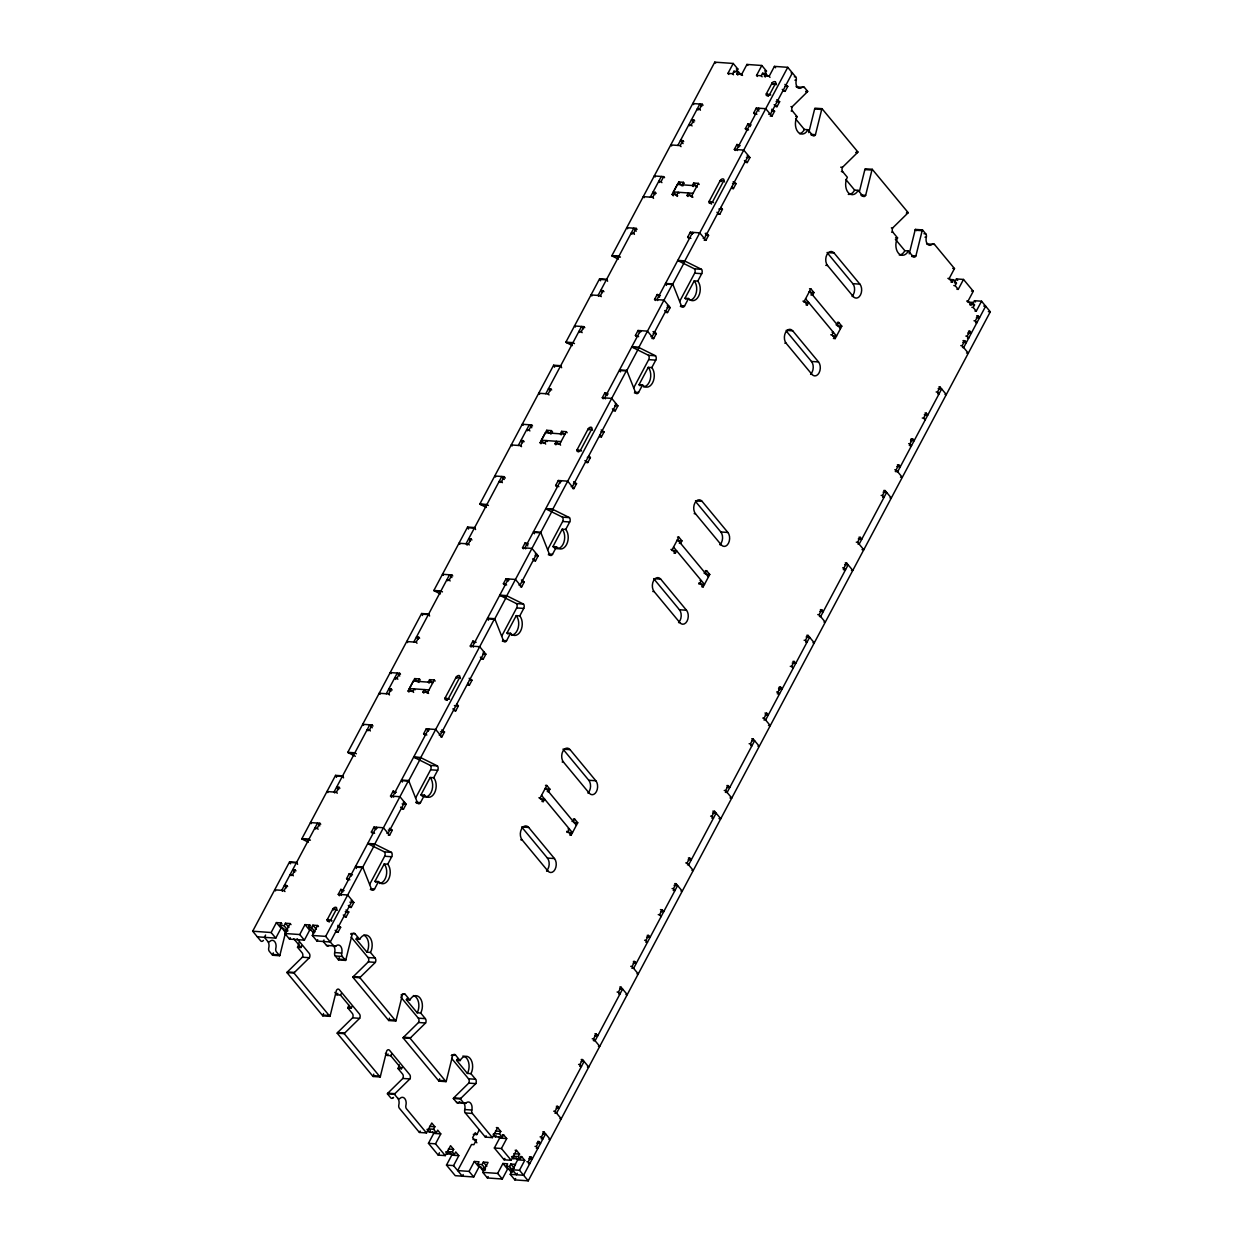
<?xml version="1.0" encoding="UTF-8"?>
<svg xmlns="http://www.w3.org/2000/svg" width="1243" height="1243" viewBox="0 0 1243 1243"><rect width="100%" height="100%" fill="white"/><g stroke="black" fill="none" stroke-linecap="round" stroke-linejoin="round"><path stroke-width="1.5" d="M286.247 929.717L279.97 954.95A3.107 2.035 -85.9 0 1 279.659 955.743L272.59 955.245A3.107 2.035 -85.9 0 0 272.901 954.453L273.305 952.884M348.801 1005.23A10.892 7.085 -85.9 0 1 347.729 1007.871L352.375 1013.48A3.107 2.02 -85.9 0 1 352.592 1017.831L337.614 1032.545A3.107 2.02 -85.9 0 0 337.179 1033.182L344.233 1033.679A3.107 2.02 -85.9 0 1 344.684 1033.057L359.662 1018.328A3.107 2.02 -85.9 0 0 359.429 1013.977L339.339 989.723A3.107 2.02 -85.9 0 0 336.465 990.329L330.203 1015.578A3.107 2.035 -85.9 0 1 329.877 1016.354L322.823 1015.857A3.107 2.035 -85.9 0 0 323.133 1015.065L323.522 1013.496M351.147 937.113L368.052 957.53A3.107 2.02 -85.9 0 1 368.285 961.88L353.307 976.61A3.107 2.02 -85.9 0 0 352.857 977.231L359.926 977.744A3.107 2.02 -85.9 0 1 360.361 977.107L375.355 962.377A3.107 2.02 -85.9 0 0 375.122 958.027L370.476 952.433A10.892 7.085 -85.9 0 0 369.699 937.206A10.892 7.085 -85.9 0 0 359.662 939.366L355.016 933.773A3.107 2.02 -85.9 0 0 352.157 934.394L345.88 959.627A3.107 2.035 -85.9 0 1 345.57 960.419L338.516 959.922A3.107 2.035 -85.9 0 0 338.826 959.13L339.215 957.545M399.283 1064.831A10.892 7.085 -85.9 0 1 397.962 1068.498L402.592 1074.092A3.107 2.02 -85.9 0 1 402.825 1078.442L387.847 1093.172A3.107 2.02 -85.9 0 0 387.396 1093.809L394.466 1094.306A3.107 2.02 -85.9 0 1 394.901 1093.669L409.895 1078.94A3.107 2.02 -85.9 0 0 409.662 1074.589L389.556 1050.335A3.107 2.02 -85.9 0 0 386.697 1050.957L380.42 1076.189A3.107 2.035 -85.9 0 1 380.109 1076.982L373.055 1076.485A3.107 2.035 -85.9 0 0 373.366 1075.692L373.755 1074.107M400.79 997.041L418.285 1018.141A3.107 2.02 -85.9 0 1 418.518 1022.492L403.54 1037.221A3.107 2.02 -85.9 0 0 403.089 1037.858L410.159 1038.356A3.107 2.02 -85.9 0 1 410.594 1037.719L425.572 1023.005A3.107 2.02 -85.9 0 0 425.355 1018.654L420.709 1013.045A10.892 7.085 -85.9 0 0 419.916 997.834A10.892 7.085 -85.9 0 0 409.879 999.994L405.249 994.384A3.107 2.02 -85.9 0 0 402.375 995.006L396.113 1020.239A3.107 2.035 -85.9 0 1 395.802 1021.031L388.733 1020.534A3.107 2.035 -85.9 0 0 389.043 1019.742L389.447 1018.172M451.597 1058.352L468.518 1078.769A3.107 2.02 -85.9 0 1 468.735 1083.119L453.757 1097.849A3.107 2.02 -85.9 0 0 453.322 1098.47L460.376 1098.967A3.107 2.02 -85.9 0 1 460.827 1098.346L475.805 1083.616A3.107 2.02 -85.9 0 0 475.572 1079.266L470.942 1073.672A10.892 7.085 -85.9 0 0 470.149 1058.446A10.892 7.085 -85.9 0 0 460.112 1060.605L455.482 1055.012A3.107 2.02 -85.9 0 0 452.607 1055.618L446.346 1080.866A3.107 2.035 -85.9 0 1 446.019 1081.643L438.965 1081.146A3.107 2.035 -85.9 0 0 439.276 1080.369L439.665 1078.784M808.758 132.628L814.647 108.964A3.107 2.02 -85.9 0 1 814.957 108.172L822.011 108.669L857.888 151.972A3.107 2.035 -85.9 0 1 857.452 152.594L842.474 167.323A3.107 2.02 -85.9 0 0 842.692 171.674L847.338 177.267A10.892 7.085 -85.9 0 0 848.13 192.494A10.892 7.085 -85.9 0 0 858.152 190.334L862.797 195.928A3.107 2.02 -85.9 0 0 865.656 195.322L871.933 170.073A3.107 2.02 -85.9 0 1 872.244 169.297L865.175 168.784A3.107 2.02 -85.9 0 0 864.864 169.576L859.379 191.655M811.244 135.223L812.565 135.316A3.107 2.02 -85.9 0 0 815.439 134.695L821.701 109.462A3.107 2.02 -85.9 0 1 822.011 108.669M909.223 253.852L915.097 230.188A3.107 2.02 -85.9 0 1 915.407 229.411L922.477 229.908L925.74 233.839A3.107 2.02 -85.9 0 1 926.315 237.258A6.215 4.055 -85.9 0 0 927.464 244.094A6.215 4.055 -85.9 0 0 932.141 244.296A3.107 2.02 -85.9 0 1 934.472 244.405L954.484 268.55L949.217 278.479L947.881 278.385M911.694 256.462L913.03 256.555A3.107 2.02 -85.9 0 0 915.889 255.934L922.166 230.701A3.107 2.02 -85.9 0 1 922.477 229.908M263.469 940.407A6.215 4.055 -85.9 0 0 262.926 940.858A3.107 2.02 -85.9 0 1 260.595 940.749L252.686 931.209L289.588 861.819L296.657 862.316A3.107 2.02 -85.9 0 1 297.03 862.953L297.59 864.336M308.404 842.21L302.344 839.196A3.107 2.035 -85.9 0 1 301.847 838.761L335.563 775.368L342.617 775.865A3.107 2.02 -85.9 0 1 343.006 776.502L343.55 777.869M355.374 756.257L348.304 752.745A3.107 2.035 -85.9 0 1 347.807 752.31L421.61 613.514L428.68 614.011A3.107 2.02 -85.9 0 1 429.068 614.648L429.612 616.031M440.426 593.905L434.366 590.891A3.107 2.035 -85.9 0 1 433.869 590.456L467.586 527.063L474.64 527.56A3.107 2.02 -85.9 0 1 475.028 528.197L475.572 529.565M486.401 507.439L480.342 504.44A3.107 2.035 -85.9 0 1 479.845 504.005L553.632 365.209L560.702 365.706A3.107 2.02 -85.9 0 1 561.09 366.343L561.634 367.726M572.448 345.601L566.388 342.586A3.107 2.035 -85.9 0 1 565.891 342.151L599.608 278.758L606.677 279.255A3.107 2.02 -85.9 0 1 607.05 279.893L607.609 281.26M618.424 259.134L612.364 256.136A3.107 2.035 -85.9 0 1 611.867 255.701L714.772 62.15L733.215 63.455L737.86 69.049L736.369 71.845M386.278 693.765L397.278 673.069L399.749 676.052M413.779 642.025L449.531 574.779L451.862 577.575M518.3 445.46L529.3 424.764L531.771 427.747M545.801 393.72L581.569 326.474L583.495 328.805M650.322 197.155L661.323 176.459M677.839 145.415L699.84 104.039L701.767 106.37M275.558 890.889L274.687 889.833L284.103 890.501L286.745 885.529L287.615 886.585M290.986 875.662L290.116 874.606L292.462 874.777L295.104 869.805L295.974 870.861M315.738 829.097L314.867 828.056L317.229 828.211L319.871 823.254L320.741 824.295M327.826 792.599L326.956 791.542L336.371 792.211L339.013 787.254L339.883 788.295M368.006 730.806L367.136 729.765L369.482 729.936L372.123 724.964L372.993 726.021M380.078 694.309L379.208 693.252L388.624 693.92L391.265 688.964L392.135 690.005M395.802 679.439L394.637 678.025L396.983 678.196L399.624 673.24L400.495 674.281M407.58 642.584L406.725 641.528L416.141 642.196L418.767 637.224L419.637 638.28M447.76 580.792L446.89 579.751L449.251 579.906L451.893 574.95L452.763 575.991M459.848 544.294L458.978 543.238L468.393 543.906L471.035 538.949L471.905 539.99M500.028 482.502L499.158 481.461L501.504 481.631L504.145 476.659L505.311 478.058M512.1 446.004L511.23 444.947L520.662 445.615L523.287 440.659L524.158 441.7M527.529 430.777L526.659 429.721L529.021 429.892L531.662 424.935L532.532 425.976M539.617 394.28L538.747 393.223L548.163 393.891L550.804 388.919L551.674 389.976M579.797 332.487L578.927 331.446L581.273 331.601L583.915 326.645L584.785 327.686M591.87 295.989L591 294.933L600.416 295.601L603.057 290.644L603.927 291.685M632.05 234.197L631.18 233.156L633.542 233.327L636.183 228.355L637.053 229.411M644.138 197.699L643.268 196.643L652.684 197.311L655.325 192.354L656.195 193.395M659.551 182.472L658.681 181.416L661.043 181.587L663.684 176.63L664.554 177.671M671.64 145.975L670.769 144.918L680.185 145.586L682.827 140.614L683.697 141.671M689.71 125.776L688.84 124.72L691.186 124.89L693.827 119.934L694.697 120.975M698.069 110.052L697.199 108.996L699.545 109.166L702.186 104.194L703.056 105.251M265.598 935.047L264.386 937.315L267.649 941.246A3.107 2.02 -85.9 0 0 269.98 941.355A6.215 4.055 -85.9 0 1 274.656 941.557A6.215 4.055 -85.9 0 1 275.822 948.393A3.107 2.02 -85.9 0 0 276.397 951.812L279.659 955.743M252.686 931.209L271.129 932.53L276.412 922.586L281.12 922.928L281.99 923.969M728.802 74.44L727.932 73.384L733.215 63.455M287.677 931.24L284.429 931.007L279.799 925.413L281.12 922.928M727.932 73.384L732.64 73.725L733.96 71.239L738.28 71.55L741.185 75.046M257.332 936.818L275.76 938.123L281.042 928.195L283.994 928.397M408.947 692.056L408.077 691.015L414.68 678.6L419.388 678.927L420.258 679.983M540.969 443.751L540.099 442.71L546.702 430.296L551.41 430.622L552.576 432.02M673.286 195.804L672.121 194.405L678.725 181.991L683.432 182.317L684.303 183.374M411.884 691.512L409.413 688.529L413.375 681.071L432.984 682.469M543.906 443.207L541.435 440.224L545.397 432.766L565.021 434.164M677.171 196.394L673.457 191.919L677.419 184.461L697.043 185.86M279.799 925.413L284.119 925.709L285.439 923.238L290.147 923.565L291.017 924.621M737.829 75.077L736.959 74.036L738.28 71.55M284.429 931.007L285.253 929.453M408.077 691.015L412.785 691.341L414.105 688.855L414.976 689.912M419.388 678.927L418.068 681.413L418.938 682.454M540.099 442.71L544.807 443.036L546.128 440.55L546.998 441.607M551.41 430.622L550.09 433.108L550.96 434.149M672.121 194.405L676.829 194.731L678.15 192.245L679.02 193.302M683.432 182.317L682.112 184.803L682.982 185.844M311.418 930.339L309.647 930.215L304.38 940.143L289.495 939.102L284.865 933.493L290.147 923.565M736.959 74.036L741.667 74.362L746.95 64.434L761.819 65.491L766.465 71.084L764.973 73.881M289.495 939.102L290.24 937.704M423.847 693.112L422.977 692.071L424.298 689.585L427.204 693.081M435.159 681.04L434.289 679.983L429.581 679.657L428.26 682.127L429.13 683.184M555.885 444.808L555.015 443.767L556.336 441.281L558.946 444.435M567.196 432.735L566.326 431.678L561.618 431.352L560.298 433.823L561.168 434.879M687.907 196.503L687.037 195.462L688.358 192.976L691.838 197.171M699.219 184.43L698.348 183.374L693.641 183.047L692.32 185.518L693.19 186.574M422.977 692.071L427.685 692.398L434.289 679.983M555.015 443.767L559.723 444.093L566.326 431.678M687.037 195.462L691.745 195.788L698.348 183.374M284.865 933.493L299.734 934.55L305.017 924.621L309.725 924.947L310.595 926.004M757.407 76.46L756.552 75.419L761.819 65.491M313.842 933.089L308.404 927.433L309.725 924.947M756.552 75.419L761.26 75.745L762.565 73.275L765.75 73.492L768.065 76.289M308.404 927.433L311.573 927.666L312.894 925.18L317.602 925.507L318.472 926.563M765.3 77.019L764.429 75.978L765.75 73.492M313.05 933.027L313.873 931.489M351.132 900.522L352.313 900.6L330.296 941.992L316.965 941.044L312.319 935.451L317.602 925.507M764.429 75.978L769.137 76.305L774.42 66.376L787.751 67.324L795.66 76.864A3.107 2.02 -85.9 0 1 796.235 80.267A6.215 4.055 -85.9 0 0 797.385 87.103A6.215 4.055 -85.9 0 0 802.061 87.305A3.107 2.02 -85.9 0 1 804.407 87.414L807.67 91.345A3.107 2.035 -85.9 0 1 807.22 91.982L792.242 106.712A3.107 2.02 -85.9 0 0 792.475 111.062L797.105 116.656A10.892 7.085 -85.9 0 0 797.897 131.882A10.892 7.085 -85.9 0 0 807.934 129.723L812.565 135.316M339.417 895.737L338.251 894.339L340.893 889.366L344.109 890.594M347.481 879.656L346.611 878.615L349.252 873.643L352.484 874.87M372.527 833.447L371.362 832.049L374.003 827.092L383.419 827.76L389.618 835.218L392.244 830.262L389.385 828.289M391.669 797.447L390.52 796.048L393.145 791.092L396.377 792.304M424.5 734.815L423.63 733.774L426.271 728.802L435.687 729.47L441.871 736.928L444.512 731.972L441.638 730.014M471.144 647.09L470.274 646.034L472.915 641.062L476.147 642.289M504.27 584.8L503.399 583.744L506.041 578.787L515.457 579.456L521.64 586.914L524.282 581.957L521.407 579.984M523.412 548.8L522.542 547.743L525.183 542.787L528.399 543.999M556.522 486.51L555.652 485.469L558.293 480.497L567.709 481.165L573.893 488.623L576.534 483.667L573.66 481.709M603.181 398.785L602.311 397.729L604.937 392.757L608.169 393.984M636.292 336.496L635.422 335.439L638.063 330.483L647.479 331.151L653.663 338.609L656.304 333.652L654.75 331.772L652.995 331.648M655.434 300.495L654.564 299.439L657.205 294.482L660.421 295.694M688.544 238.205L687.674 237.164L690.316 232.192L699.731 232.861L705.915 240.319L708.557 235.362L707.018 233.498L705.247 233.373M735.203 150.481L734.333 149.424L736.975 144.452L740.191 145.68M746.204 129.785L745.334 128.728L747.975 123.772L751.192 124.984M754.563 114.061L753.693 113.004L756.334 108.032L765.75 108.7L771.934 116.174L774.575 111.202L771.701 109.244M333.777 910.031L332.906 908.99L336.433 909.239L330.778 919.898A1.756 1.103 -39.6 0 1 330.017 920.752L329.069 921.218A2.781 1.74 -39.6 0 1 327.344 921.016L327.064 920.535A1.756 1.103 -39.6 0 1 327.235 919.649L332.906 908.99A2.331 1.461 -39.6 0 1 335.657 907.25A2.331 1.461 -39.6 0 1 336.433 909.239L337.304 910.296M775.352 81.867A2.781 1.74 -39.6 0 0 773.566 81.805L772.82 82.209A1.756 1.103 -39.6 0 0 772.058 83.063L766.387 93.722A2.331 1.461 -39.6 0 0 767.164 95.711A2.331 1.461 -39.6 0 0 769.914 93.971L775.585 83.312A1.756 1.103 -39.6 0 0 775.756 82.426L775.368 81.867M316.965 941.044L317.711 939.646M312.319 935.451L325.666 936.383L362.568 866.992L355.498 866.495A3.107 2.035 -85.9 0 1 355.886 867.132L356.43 868.5M387.738 864.196L384.211 863.947L374.966 881.318L378.509 881.567A10.892 7.085 -85.9 0 0 388.531 879.407A10.892 7.085 -85.9 0 0 387.738 864.196L391.7 856.738A3.107 2.02 -85.9 0 0 391.483 852.387L384.413 851.89L368.254 843.873A3.107 2.02 -85.9 0 1 367.757 843.438L374.827 843.935L408.527 780.542L401.473 780.029A3.107 2.035 -85.9 0 1 401.862 780.666L402.406 782.049M433.714 777.73L430.187 777.481L420.942 794.867L424.469 795.116A10.892 7.085 -85.9 0 0 434.506 792.956A10.892 7.085 -85.9 0 0 433.714 777.73L437.676 770.287A3.107 2.02 -85.9 0 0 437.443 765.937L430.389 765.439L414.23 757.407A3.107 2.02 -85.9 0 1 413.733 756.987L420.787 757.484L494.59 618.688L487.536 618.191A3.107 2.035 -85.9 0 1 487.909 618.828L488.468 620.195M519.776 615.891L516.233 615.642L507.004 633.013L510.531 633.262A10.892 7.085 -85.9 0 0 520.568 631.102A10.892 7.085 -85.9 0 0 519.776 615.891L523.738 608.433A3.107 2.02 -85.9 0 0 523.505 604.082L516.451 603.585L500.276 595.568A3.107 2.02 -85.9 0 1 499.779 595.133L506.849 595.63L540.565 532.237L533.496 531.724A3.107 2.035 -85.9 0 1 533.884 532.361L534.428 533.744M565.736 529.425L562.209 529.176L552.964 546.563L556.491 546.811A10.892 7.085 -85.9 0 0 566.528 544.652A10.892 7.085 -85.9 0 0 565.736 529.425L569.698 521.982A3.107 2.02 -85.9 0 0 569.48 517.632L562.411 517.135L546.252 509.102A3.107 2.02 -85.9 0 1 545.755 508.682L552.809 509.179L626.612 370.383L619.558 369.886A3.107 2.035 -85.9 0 1 619.946 370.523L620.49 371.89M651.798 367.586L648.271 367.338L639.026 384.708L642.553 384.957A10.892 7.085 -85.9 0 0 652.591 382.797A10.892 7.085 -85.9 0 0 651.798 367.586L655.76 360.128A3.107 2.02 -85.9 0 0 655.527 355.778L648.473 355.28L632.314 347.263A3.107 2.02 -85.9 0 1 631.817 346.828L638.871 347.325L672.587 283.932L665.518 283.42A3.107 2.035 -85.9 0 1 665.906 284.057L666.45 285.439M697.774 281.12L694.231 280.871L684.986 298.258L688.529 298.506A10.892 7.085 -85.9 0 0 698.55 296.347A10.892 7.085 -85.9 0 0 697.774 281.12L701.72 273.678A3.107 2.02 -85.9 0 0 701.503 269.327L694.433 268.83L678.274 260.797A3.107 2.02 -85.9 0 1 677.777 260.377L684.846 260.875L787.751 67.324M324.003 940.034L323.242 941.495L326.505 945.426L335.905 946.032A6.215 4.055 -85.9 0 1 340.582 946.234A6.215 4.055 -85.9 0 1 341.732 953.07A3.107 2.02 -85.9 0 0 342.307 956.473L345.57 960.419M363.158 866.418L374.221 845.613M408.217 781.676L420.755 758.075M494.248 619.853L506.802 596.252M540.239 533.371L552.793 509.77M626.286 371.548L638.824 347.947M672.261 285.067L684.815 261.465M336.682 932.172L338.003 932.266L340.644 927.294L337.785 925.336M344.824 916.868L346.144 916.961L348.786 911.989L345.927 910.031M349.889 907.343L351.21 907.437L353.851 902.465L347.667 895.007L338.251 894.339M402.142 809.053L403.478 809.146L406.119 804.19L399.935 796.716L390.52 796.048M454.41 710.763L455.73 710.856L458.372 705.9L456.834 704.035M468.052 685.111L469.372 685.204L472.014 680.232L469.139 678.274M481.476 659.008L483.232 659.132L485.873 654.16L479.689 646.702L470.274 646.034M533.729 560.717L535.5 560.842L538.141 555.885L531.957 548.412L522.542 547.743M585.997 462.427L587.753 462.551L590.394 457.595L588.856 455.73M599.639 436.775L601.41 436.899L604.036 431.927L601.177 429.969M613.498 410.703L615.269 410.827L617.911 405.855L611.727 398.397L602.311 397.729M665.766 312.413L667.522 312.537L670.163 307.58L663.98 300.107L654.564 299.439M718.019 214.122L719.79 214.247L722.432 209.29L720.878 207.426M732.111 188.501L733.432 188.594L736.074 183.622L733.199 181.664M745.971 162.429L747.292 162.522L749.933 157.55L743.749 150.092L734.333 149.424M775.679 106.556L776.999 106.649L779.641 101.693L776.766 99.72M783.82 91.252L785.141 91.345L787.782 86.373L784.908 84.415M369.622 884.488L384.646 856.241A3.107 2.02 -85.9 0 0 384.413 851.89M415.597 798.037L430.606 769.79A3.107 2.02 -85.9 0 0 430.389 765.439M501.659 636.183L516.668 607.936A3.107 2.02 -85.9 0 0 516.451 603.585M547.619 549.732L562.644 521.485A3.107 2.02 -85.9 0 0 562.411 517.135M633.681 387.878L648.691 359.631A3.107 2.02 -85.9 0 0 648.473 355.28M679.641 301.428L694.666 273.18A3.107 2.02 -85.9 0 0 694.433 268.83M370.352 889.537L371.673 889.631A3.107 2.02 -85.9 0 0 374.547 889.025L378.509 881.567M416.327 803.087L417.648 803.18A3.107 2.02 -85.9 0 0 420.507 802.574L424.469 795.116M502.374 641.233L503.71 641.326A3.107 2.02 -85.9 0 0 506.569 640.72L510.531 633.262M548.349 554.782L549.67 554.875A3.107 2.02 -85.9 0 0 552.545 554.269L556.491 546.811M634.412 392.928L635.732 393.021A3.107 2.02 -85.9 0 0 638.591 392.415L642.553 384.957M680.372 306.477L681.692 306.57A3.107 2.02 -85.9 0 0 684.567 305.964L688.529 298.506M538.887 797.773L540.208 797.866L546.811 785.452L549.903 789.181L548.583 791.667L547.262 791.573M670.909 549.468L672.23 549.561L678.833 537.147L681.925 540.876L680.605 543.362L679.284 543.269M802.931 301.163L804.252 301.257L810.856 288.842L813.947 292.571L812.627 295.057L810.871 294.933M541.979 801.502L543.3 801.595L544.62 799.109L540.208 798.798M674.001 553.197L675.322 553.29L676.643 550.804L671.795 550.463M806.023 304.892L807.344 304.986L808.665 302.5L803.817 302.158M566.715 831.365L568.035 831.458L569.356 828.972L568.035 828.879M569.807 835.094L571.127 835.187L577.731 822.773L574.639 819.044L573.318 821.514L571.998 821.421M698.737 583.06L700.058 583.153L701.378 580.667L700.058 580.574M701.829 586.789L703.15 586.882L709.753 574.468L706.661 570.739L705.34 573.209L704.02 573.116M830.759 334.755L832.095 334.849L833.416 332.363L832.08 332.269M833.416 338.453L835.187 338.578L841.791 326.163L838.699 322.434L837.378 324.905L836.042 324.811M397.682 1098.051A6.215 4.055 -85.9 0 1 398.832 1104.872A3.107 2.02 -85.9 0 0 399.407 1108.29L419.419 1132.451L420.165 1131.052M419.419 1132.451L426.489 1132.948L431.772 1123.019L434.864 1126.748L433.543 1129.234L428.245 1128.862M427.002 1129.374L429.317 1132.155L430.389 1130.136M428.447 1143.327L433.729 1133.398L440.783 1133.896L435.501 1143.84L428.447 1143.327L438.22 1155.12L445.274 1155.617L450.556 1145.689L453.648 1149.418L452.328 1151.904L447.029 1151.531M429.317 1132.155L436.371 1132.653L437.691 1130.167L440.783 1133.896M438.22 1155.12L439.447 1152.789M445.662 1151.873L447.356 1153.924L448.583 1151.593M446.486 1165.095L451.768 1155.167L458.822 1155.664L453.54 1165.608L446.486 1165.095L455.249 1175.676L473.692 1176.981L478.959 1167.053L481.616 1167.239M447.356 1153.924L454.41 1154.421L455.73 1151.935L458.822 1155.664M473.288 1134.331L476.815 1134.579L479.41 1129.685M463.173 1174.542L462.303 1176.173L453.54 1165.608M463.81 1103.007A6.215 4.055 -85.9 0 1 464.742 1109.548A3.107 2.02 -85.9 0 0 465.333 1112.967L485.345 1137.112L486.075 1135.714M472.993 1139.458L476.52 1139.707L473.878 1144.679L471.532 1144.508L457.673 1170.58L469.046 1171.388L474.329 1161.459L479.037 1161.785L477.716 1164.271L482.362 1169.865L485.314 1170.083M485.345 1137.112L492.399 1137.625L497.682 1127.681L500.774 1131.425L499.453 1133.896L494.155 1133.523M493.098 1134.253L495.227 1136.817L496.05 1135.263M477.716 1164.271L482.035 1164.582L483.356 1162.096L488.064 1162.423L482.781 1172.367L487.411 1177.96L502.296 1179.017L507.579 1169.073L510.22 1169.275M950.973 282.13L952.309 282.223L953.63 279.737L956.457 283.155L955.137 285.641L953.816 285.548M482.362 1169.865L483.434 1167.845M494.357 1148.004L499.639 1138.075L506.709 1138.572L501.426 1148.501L494.357 1148.004L504.13 1159.797L511.184 1160.294L516.466 1150.365L519.558 1154.094L518.238 1156.58L512.939 1156.208M954.469 282.658L956.442 278.929L963.511 279.442L973.285 291.235L968.002 301.163L966.681 301.07M495.227 1136.817L502.296 1137.329L503.601 1134.843L506.709 1138.572M956.908 289.277L958.229 289.37L963.511 279.442M487.411 1177.96L488.157 1176.562M504.13 1159.797L504.876 1158.398M482.781 1172.367L497.651 1173.408L502.933 1163.479L507.641 1163.821L506.321 1166.291L510.966 1171.9L512.753 1172.025M511.572 1156.549L513.266 1158.6L514.089 1157.047M506.321 1166.291L509.49 1166.524L510.811 1164.038L515.519 1164.38L510.236 1174.309L514.882 1179.902L528.228 1180.85L990.314 311.791L981.55 301.21L974.481 300.713L972.756 303.96M969.773 304.799L971.094 304.892L972.414 302.406L974.496 304.923L973.176 307.409L971.855 307.316M510.966 1171.9L511.79 1170.347M512.396 1169.772L517.678 1159.843L524.748 1160.34L519.465 1170.269L512.396 1169.772L516.513 1174.744L517.29 1173.299M513.266 1158.6L520.335 1159.098L521.656 1156.611L524.748 1160.34M974.947 311.045L976.268 311.138L981.55 301.21M514.882 1179.902L515.627 1178.504M779.47 689.787L778.6 688.731L779.283 687.441M911.492 441.483L910.622 440.426L911.321 439.136M526.877 1161.708L528.197 1161.801L530.839 1156.829L532.392 1158.694L528.85 1158.445L529.72 1159.501M535.018 1146.388L536.339 1146.481L538.98 1141.525L540.534 1143.389L536.556 1143.109M540.084 1136.879L541.404 1136.972L544.046 1132L550.229 1139.474L548.909 1139.365M553.725 1111.211L555.046 1111.304L557.687 1106.348L559.226 1108.212L556.134 1107.995M578.585 1064.459L579.906 1064.552L582.547 1059.58L588.731 1067.038L587.411 1066.945M592.227 1038.791L593.548 1038.884L596.189 1033.927L597.743 1035.792L594.651 1035.574M617.087 992.023L618.424 992.116L621.049 987.16L627.249 994.618L625.913 994.524M630.729 966.37L632.066 966.464L634.691 961.492L636.245 963.372L633.153 963.139M644.604 940.298L645.925 940.392L648.566 935.42L650.105 937.3L646.578 937.036M658.246 914.646L659.567 914.739L662.208 909.767L663.746 911.632L660.654 911.414M672.106 888.574L673.426 888.667L676.068 883.695L682.252 891.169L680.931 891.06M685.748 862.906L687.068 862.999L689.71 858.043L691.263 859.907L688.171 859.69M710.608 816.154L711.928 816.247L714.57 811.275L720.754 818.733L718.998 818.609M724.249 790.486L725.57 790.579L728.212 785.623L729.765 787.487L726.673 787.27M749.125 743.718L750.446 743.811L753.087 738.855L759.271 746.313L757.95 746.22M762.767 718.066L764.088 718.159L766.729 713.187L768.267 715.067L765.175 714.834M776.626 691.994L777.947 692.087L780.588 687.115L782.127 688.995L778.6 688.731M790.268 666.341L791.589 666.434L794.23 661.462L795.784 663.327L792.242 663.078M804.128 640.269L805.448 640.363L808.09 635.391L814.274 642.864L812.953 642.755M817.77 614.601L819.09 614.695L821.732 609.738L823.286 611.603L819.759 611.354M842.63 567.849L843.966 567.942L846.607 562.97L852.791 570.428L851.455 570.335M856.272 542.181L857.608 542.274L860.249 537.318L861.787 539.182L858.26 538.934M881.147 495.413L882.468 495.506L885.109 490.55L891.293 498.008L889.972 497.915M894.789 469.761L896.11 469.854L898.751 464.882L900.305 466.762L896.762 466.498M908.649 443.689L909.969 443.782L912.611 438.81L914.164 440.69L910.622 440.426M922.29 418.036L923.611 418.13L926.253 413.158L927.806 415.022L924.279 414.774M936.15 391.965L937.486 392.058L940.112 387.086L946.311 394.559L944.975 394.451M960.792 345.616L962.129 345.709L964.77 340.737L966.308 342.602L962.781 342.353M965.858 336.092L967.178 336.185L969.82 331.213L971.373 333.077L967.846 332.829L968.717 333.885M973.999 320.772L975.32 320.865L977.961 315.908L979.515 317.773L976.423 317.555M913.03 256.555L908.384 250.946A10.892 7.085 -85.9 0 1 898.347 253.106A10.892 7.085 -85.9 0 1 897.555 237.895L892.925 232.286A3.107 2.02 -85.9 0 1 892.692 227.935L907.67 213.221A3.107 2.035 -85.9 0 0 908.12 212.584L872.244 169.297M322.823 1015.857L286.947 972.57A3.107 2.02 -85.9 0 1 287.397 971.933L302.375 957.203A3.107 2.02 -85.9 0 0 302.142 952.853L297.512 947.259A10.892 7.085 -85.9 0 0 299.019 942.536M286.947 972.57L294.016 973.067A3.107 2.02 -85.9 0 1 294.451 972.43L309.429 957.716A3.107 2.02 -85.9 0 0 309.212 953.365L297.124 938.776M736.291 68.94L737.86 69.049M764.6 70.944L766.465 71.084M791.076 72.824L792.397 72.917L770.396 114.309L768.625 114.185M794.324 76.755L795.66 76.864M794.914 80.174L796.235 80.267M785.125 86.187L787.782 86.373M796.328 86.901L804.407 87.414M782.267 89.387L785.141 91.345M805.899 91.221L807.67 91.345M805.899 91.889L807.22 91.982M776.114 101.444L779.641 101.693M774.125 104.692L776.999 106.649M790.921 106.618L792.242 106.712M814.647 108.964L821.701 109.462M702.186 104.194L692.771 103.526L693.641 104.583M791.138 110.969L792.475 111.062M771.483 110.984L774.575 111.202M753.693 113.004L756.925 114.216M795.784 116.562L797.105 116.656M770.163 116.05L771.934 116.174M693.827 119.934L691.481 119.763L693.796 122.56M799.544 133.7A10.892 7.085 -85.9 0 0 804.392 129.474L807.934 129.723M745.334 128.728L748.55 129.956M811.026 134.384L815.439 134.695M856.567 151.879L857.888 151.972M855.681 152.469L857.452 152.594M682.827 140.614L680.465 140.459L683.075 143.598M747.214 155.608L748.379 155.686L704.377 238.454L703.196 238.376M746.406 157.302L749.933 157.55M840.703 167.199L842.474 167.323M744.417 160.565L747.292 162.522M864.864 169.576L871.933 170.073M841.371 171.581L842.692 171.674M663.684 176.63L654.269 175.962L655.139 177.003M848.301 194.405A10.892 7.085 -85.9 0 0 854.625 190.086L858.152 190.334M732.531 183.374L736.074 183.622M860.809 194.965L865.656 195.322M861.477 195.835L862.797 195.928M673.457 191.919L693.081 193.302M655.325 192.354L652.963 192.183L654.999 194.638M906.8 212.491L908.12 212.584M906.349 213.128L907.67 213.221M718.889 209.042L722.432 209.29M716.916 212.289L719.79 214.247M891.371 227.842L892.692 227.935M915.097 230.188L922.166 230.701M923.969 233.715L925.74 233.839M891.604 232.192L892.925 232.286M924.978 237.164L926.315 237.258M895.581 237.755L897.555 237.895M926.843 243.923L932.716 244.281M933.151 244.312L934.472 244.405M636.183 228.355L626.767 227.687L627.637 228.743M705.48 235.145L708.557 235.362M899.264 255.033A10.892 7.085 -85.9 0 0 904.857 250.698L908.384 250.946M687.674 237.164L690.906 238.376M704.159 240.194L705.915 240.319M911.911 255.654L915.889 255.934M834.115 253.044L827.061 252.547L852.822 283.653A7.769 5.065 -85.9 0 1 852.061 296.331L853.288 296.564A7.769 5.065 -85.9 0 0 860.451 295.026A7.769 5.065 -85.9 0 0 859.892 284.15L834.115 253.044A7.769 5.065 -85.9 0 0 826.952 254.582A7.769 5.065 -85.9 0 0 827.512 265.458L853.288 296.564M952.728 268.426L954.484 268.55M825.756 265.334L827.512 265.458M949.217 279.426L953.63 279.737M611.867 255.701L618.921 256.198A3.107 2.035 -85.9 0 0 619.418 256.633L620.428 257.13M612.364 256.136L619.418 256.633M678.274 260.797L685.344 261.31L701.503 269.327M955.137 283.062L956.457 283.155M971.513 291.111L973.285 291.235M852.822 283.653L859.892 284.15M694.666 273.18L701.72 273.678M809.535 288.749L810.856 288.842M967.551 302.065L972.414 302.406M808.649 292.198L813.947 292.571M972.725 304.799L974.496 304.923M983.71 306.042L985.668 306.182L963.667 347.574L962.486 347.481M599.608 278.758A3.107 2.02 -85.9 0 1 599.996 279.395L607.05 279.893M665.906 284.057L672.976 284.569L681.692 306.57M988.34 311.651L990.314 311.791M976.641 315.815L977.961 315.908M603.057 290.644L600.711 290.474L602.451 292.571M975.553 322.652L976.874 322.745L975.32 320.865M680.589 305.669L684.567 305.964M667.289 305.607L668.625 305.7L652.109 336.744L650.944 336.667M667.071 307.347L670.163 307.58M968.499 331.12L969.82 331.213M837.362 322.325L838.699 322.434M664.648 310.579L667.522 312.537M837.362 325.852L841.791 326.163M967.411 337.956L968.732 338.049L967.178 336.185M962.999 340.613L964.77 340.737M786.135 330.374L792.754 330.856L818.515 361.946A7.769 5.065 -85.9 0 1 819.09 372.822A7.769 5.065 -85.9 0 1 811.928 374.361L810.591 374.267M832.732 335.828L836.508 336.092L805.573 298.771M966.541 353.043L968.313 353.167L962.129 345.709M583.915 326.645L574.499 325.977L575.369 327.018M653.212 333.419L656.304 333.652M784.83 343.177L786.151 343.27L811.928 374.361M635.422 335.439L638.638 336.667M651.891 338.484L653.663 338.609M565.891 342.151L572.961 342.664A3.107 2.035 -85.9 0 0 573.458 343.084L574.468 343.581M566.388 342.586L573.458 343.084M632.314 347.263L639.368 347.76L655.527 355.778M786.493 331.322L811.461 361.449L818.515 361.946M648.691 359.631L655.76 360.128M938.791 386.993L940.112 387.086M938.139 388.702L941.666 388.95L897.664 471.719L895.302 471.548M553.632 365.209A3.107 2.02 -85.9 0 1 554.021 365.846L561.09 366.343M619.946 370.523L627 371.02L635.732 393.021M937.704 393.829L939.024 393.922L937.486 392.058M634.629 392.135L638.591 392.415M924.932 413.064L926.253 413.158M550.804 388.919L548.443 388.764L550.183 390.861M615.176 403.913L616.357 403.991L572.355 486.759L571.174 486.681M614.819 405.638L617.911 405.855M612.395 408.869L615.269 410.827M911.29 438.717L912.611 438.81M909.317 445.491L911.523 445.647L909.969 443.782M531.662 424.935L522.246 424.267L523.117 425.308M600.959 431.709L604.036 431.927M897.43 464.789L898.751 464.882M541.435 440.224L561.059 441.607M523.287 440.659L520.941 440.488L522.681 442.586M900.522 477.188L902.294 477.328L896.11 469.854M587.317 457.377L590.394 457.595M584.894 460.594L587.753 462.551M883.789 490.457L885.109 490.55M883.089 492.166L886.647 492.414L859.146 544.139L857.965 544.061M882.685 497.293L884.022 497.386L882.468 495.506M504.145 476.659L494.73 475.991L495.6 477.048M573.443 483.449L576.534 483.667M555.652 485.469L558.884 486.681M572.572 488.53L573.893 488.623M695.474 500.882L702.093 501.349L727.87 532.455A7.769 5.065 -85.9 0 1 728.429 543.331A7.769 5.065 -85.9 0 1 721.266 544.869L719.946 544.776M694.169 513.67L695.49 513.763L721.266 544.869M479.845 504.005L486.899 504.503A3.107 2.035 -85.9 0 0 487.396 504.938L488.406 505.435M480.342 504.44L487.396 504.938M546.252 509.102L553.306 509.614L569.48 517.632M858.913 537.225L860.249 537.318M695.831 501.815L720.8 531.957L727.87 532.455M562.644 521.485L569.698 521.982M862.02 549.624L863.792 549.748L857.608 542.274M677.513 537.054L678.833 537.147M676.627 540.503L681.925 540.876M467.586 527.063A3.107 2.02 -85.9 0 1 467.974 527.7L475.028 528.197M533.884 532.361L540.954 532.874L549.67 554.875M845.271 562.877L846.607 562.97M844.619 564.586L848.146 564.835L820.644 616.559L819.448 616.481M471.035 538.949L468.673 538.778L470.413 540.876M843.298 569.651L845.504 569.807L843.966 567.942M548.567 553.974L552.545 554.269M535.267 553.912L536.588 554.005L520.087 585.049L518.906 584.971M535.049 555.652L538.141 555.885M705.34 570.63L706.661 570.739M532.625 558.884L535.5 560.842M705.34 574.157L709.753 574.468M678.569 622.572L679.89 622.665A7.769 5.065 -85.9 0 0 687.068 621.127A7.769 5.065 -85.9 0 0 686.493 610.251L660.732 579.16L653.663 578.648L679.439 609.754A7.769 5.065 -85.9 0 1 678.88 622.215M698.83 583.992L704.47 584.396L673.551 547.075M451.893 574.95L442.477 574.282L443.347 575.323M521.625 581.755L524.282 581.957M652.808 591.482L654.129 591.575L679.89 622.665M503.399 583.744L506.616 584.971M520.32 586.82L521.64 586.914M820.411 609.645L821.732 609.738M433.869 590.456L440.939 590.969A3.107 2.035 -85.9 0 0 441.436 591.388L442.446 591.886M434.366 590.891L441.436 591.388M500.276 595.568L507.346 596.065L523.505 604.082M679.439 609.754L686.493 610.251M823.954 622.075L825.274 622.168L819.09 614.695M516.668 607.936L523.738 608.433M806.769 635.297L808.09 635.391M806.101 637.006L809.644 637.255L765.626 720.023L763.87 719.899M421.61 613.514A3.107 2.02 -85.9 0 1 421.999 614.151L429.068 614.648M487.909 618.828L494.978 619.325L503.71 641.326M805.682 642.134L807.002 642.227L805.448 640.363M502.592 640.44L506.569 640.72M792.91 661.369L794.23 661.462M418.767 637.224L416.421 637.069L418.161 639.166M483.154 652.218L484.335 652.295L440.317 735.064L439.152 734.986M482.797 653.942L485.873 654.16M480.373 657.174L483.232 659.132M779.268 687.022L780.588 687.115M777.279 693.796L779.501 693.951L777.947 692.087M399.624 673.24L390.209 672.572L391.079 673.613M469.372 680.045L472.014 680.232M764.958 713.062L766.729 713.187M409.413 688.529L429.037 689.912M391.265 688.964L388.919 688.793L390.939 691.248M768.5 725.492L770.272 725.632L764.088 718.159M454.394 705.62L458.372 705.9M452.856 708.898L455.73 710.856M751.751 738.762L753.087 738.855M751.658 740.502L754.625 740.719L727.124 792.444L725.353 792.319M750.663 745.598L751.984 745.691L750.446 743.811M372.123 724.964L362.707 724.296L363.577 725.353M440.535 731.692L444.512 731.972M423.63 733.774L426.846 734.986M440.55 736.835L441.871 736.928M587.908 793.081L589.244 793.174A7.769 5.065 -85.9 0 0 596.407 791.636A7.769 5.065 -85.9 0 0 595.832 780.759L570.071 749.653L563.001 749.156L588.778 780.262A7.769 5.065 -85.9 0 1 588.436 792.49M562.147 761.975L563.467 762.068L589.244 793.174M347.807 752.31L354.877 752.807A3.107 2.035 -85.9 0 0 355.374 753.242L356.384 753.74M348.304 752.745L355.374 753.242M414.23 757.407L421.284 757.919L437.443 765.937M726.891 785.529L728.212 785.623M588.778 780.262L595.832 780.759M430.606 769.79L437.676 770.287M729.998 797.928L731.77 798.053L725.57 790.579M545.491 785.358L546.811 785.452M545.04 788.839L549.903 789.181M335.563 775.368A3.107 2.02 -85.9 0 1 335.936 776.005L343.006 776.502M401.862 780.666L408.916 781.179L417.648 803.18M712.814 811.151L714.57 811.275M712.596 812.891L716.123 813.14L688.622 864.864L687.426 864.786M339.013 787.254L336.651 787.083L338.686 789.523M711.711 817.987L713.482 818.112L711.928 816.247M415.659 802.217L420.507 802.574M403.245 802.217L404.565 802.31L388.065 833.354L386.884 833.276M402.142 803.895L406.119 804.19M573.318 818.935L574.639 819.044M400.603 807.189L403.478 809.146M573.753 822.493L577.731 822.773M522.526 827.015L528.695 827.465L554.471 858.556A7.769 5.065 -85.9 0 1 555.031 869.432A7.769 5.065 -85.9 0 1 547.868 870.97L546.547 870.877M566.808 832.297L572.448 832.701L541.528 795.38M319.871 823.254L310.455 822.586L311.325 823.627M388.282 829.967L392.244 830.262M520.77 839.786L522.107 839.88L547.868 870.97M371.362 832.049L374.594 833.276M388.282 835.125L389.618 835.218M688.389 857.95L689.71 858.043M301.847 838.761L308.901 839.274A3.107 2.035 -85.9 0 0 309.398 839.693L310.408 840.19M302.344 839.196L309.398 839.693M368.254 843.873L375.324 844.37L391.483 852.387M521.64 826.952L547.402 858.058L554.471 858.556M691.931 870.38L693.252 870.473L687.068 862.999M384.646 856.241L391.7 856.738M674.747 883.602L676.068 883.695M674.079 885.311L677.606 885.56L633.604 968.328L631.832 968.204M289.588 861.819A3.107 2.02 -85.9 0 1 289.976 862.456L297.03 862.953M355.886 867.132L362.956 867.63L371.673 889.631M673.209 890.408L674.98 890.532L673.426 888.667M295.104 869.805L292.758 869.634L294.793 872.089M346.611 878.615L349.842 879.826M371.004 888.776L374.547 889.025M660.437 909.643L662.208 909.767M286.745 885.529L284.398 885.373L286.418 887.813M349.873 902.185L353.851 902.465M348.335 905.479L351.21 907.437M345.259 911.74L348.786 911.989M647.23 935.326L648.566 935.42M343.286 914.988L346.144 916.961M645.707 942.132L647.463 942.256L645.925 940.392M337.568 927.076L340.644 927.294M335.144 930.308L338.003 932.266M351.054 933.493L355.016 933.773M350.837 934.301L352.157 934.394M357.067 937.642A10.892 7.085 -85.9 0 0 356.135 939.118L359.662 939.366M633.371 961.398L634.691 961.492M297.512 947.259L301.039 947.508A10.892 7.085 -85.9 0 0 301.785 945.814M356.135 939.118L366.949 952.185L370.476 952.433M636.913 973.828L638.249 973.937L632.066 966.464M333.031 945.239A6.215 4.055 -85.9 0 1 334.678 952.558L341.732 953.07M368.052 957.53L375.122 958.027M334.678 952.558A3.107 2.02 -85.9 0 0 335.253 955.976L342.307 956.473M272.901 954.453L279.97 954.95M338.826 959.13L345.88 959.627M302.375 957.203L309.429 957.716M368.285 961.88L375.355 962.377M619.729 987.066L621.049 987.16M619.635 988.806L622.603 989.024L595.102 1040.748L593.331 1040.624M618.641 993.903L619.962 993.996L618.424 992.116M287.397 971.933L294.451 972.43M353.307 976.61L360.361 977.107M402.157 994.167L405.249 994.384M401.054 994.913L402.375 995.006M334.88 992.365L336.915 994.82L340.442 995.068L351.272 1008.135A10.892 7.085 -85.9 0 0 352.018 1006.442M407.284 998.269A10.892 7.085 -85.9 0 0 406.352 999.745L409.879 999.994M347.729 1007.871L351.272 1008.135M406.352 999.745L417.182 1012.796L420.709 1013.045M418.285 1018.141L425.355 1018.654M594.869 1033.834L596.189 1033.927M323.133 1015.065L330.203 1015.578M389.043 1019.742L396.113 1020.239M352.592 1017.831L359.662 1018.328M418.518 1022.492L425.572 1023.005M598.411 1046.264L599.732 1046.357L593.548 1038.884M337.614 1032.545L344.684 1033.057M403.54 1037.221L410.594 1037.719M581.227 1059.487L582.547 1059.58M581.149 1061.242L584.101 1061.444L556.584 1113.169L554.798 1113.044M451.939 1054.763L455.482 1055.012M451.287 1055.525L452.607 1055.618M579.689 1066.292L581.46 1066.416L579.906 1064.552M385.392 1053.334L387.132 1055.431L390.675 1055.68L401.489 1068.747A10.892 7.085 -85.9 0 0 402.235 1067.053M457.517 1058.881A10.892 7.085 -85.9 0 0 456.585 1060.357L460.112 1060.605M397.962 1068.498L401.489 1068.747M456.585 1060.357L467.399 1073.424L470.942 1073.672M468.518 1078.769L475.572 1079.266M373.366 1075.692L380.42 1076.189M439.276 1080.369L446.346 1080.866M402.825 1078.442L409.895 1078.94M468.735 1083.119L475.805 1083.616M387.847 1093.172L394.901 1093.669M453.757 1097.849L460.827 1098.346M556.367 1106.254L557.687 1106.348M453.322 1098.47L456.585 1102.417A3.107 2.02 -85.9 0 0 458.916 1102.51L465.985 1103.007A6.215 4.055 -85.9 0 1 470.662 1103.225A6.215 4.055 -85.9 0 1 471.812 1110.046A3.107 2.02 -85.9 0 0 472.387 1113.464L492.399 1137.625M456.585 1102.417L463.639 1102.914A3.107 2.02 -85.9 0 0 465.985 1103.007M464.742 1109.548L471.812 1110.046M559.909 1118.684L561.23 1118.778L555.046 1111.304M465.333 1112.967L472.387 1113.464M496.361 1127.587L497.682 1127.681M542.709 1131.907L544.046 1132M542.647 1133.663L545.584 1133.865L523.583 1175.256L510.236 1174.309M429.565 1126.376L434.864 1126.748M495.475 1131.037L500.774 1131.425M502.281 1134.75L503.601 1134.843M541.187 1138.712L542.942 1138.837L541.404 1136.972M537.66 1141.431L538.98 1141.525M536.339 1148.237L537.893 1148.346L536.339 1146.481M515.146 1150.272L516.466 1150.365M448.35 1149.045L453.648 1149.418M513.825 1153.69L519.558 1154.094M529.518 1156.736L530.839 1156.829M520.32 1156.518L521.656 1156.611M528.415 1163.572L529.751 1163.666L528.197 1161.801M797.959 87.663L797.338 86.917A3.107 2.02 -85.9 0 0 796.204 86.295M915.407 229.411L916.433 230.654M956.442 278.929L957.669 280.405M974.481 300.713L975.522 301.956M774.42 66.376L775.57 67.775M949.217 278.479L952.309 282.223M955.137 285.641L958.229 289.37M968.002 301.163L971.094 304.892M973.176 307.409L976.268 311.138M775.585 83.312L776.455 84.369M776.285 84.679L771.887 83.374L772.758 84.431M769.137 76.305L770.007 77.361M772.058 83.063L772.928 84.12M762.565 73.275L763.435 74.316M761.26 75.745L762.13 76.802M795.598 118.846L804.392 129.474M845.83 179.474L854.625 190.086M895.38 239.278L904.857 250.698M746.95 64.434L747.82 65.475M770.784 95.027L766.387 93.722L768.423 96.177M741.667 74.362L742.537 75.419M733.96 71.239L734.831 72.296M732.64 73.725L733.51 74.766M759.457 109.135L758.696 108.203L736.679 149.595L737.456 150.527M756.334 108.032L758.945 111.186M714.772 62.15L715.642 63.207M747.975 123.772L750.29 126.568M736.975 144.452L738.995 146.907M699.545 109.166L700.415 110.223M691.186 124.89L692.056 125.947M731.878 186.73L733.432 188.594M923.611 418.13L925.165 419.994M724.576 181.929L723.706 180.872A2.331 1.461 -39.6 0 0 722.944 178.899A2.331 1.461 -39.6 0 0 720.179 180.623L709.178 201.319A2.331 1.461 -39.6 0 0 709.955 203.308A2.331 1.461 -39.6 0 0 712.705 201.568L723.706 180.872L720.179 180.623L721.049 181.68M809.535 291.313L840.47 328.649M680.185 145.586L681.055 146.643M804.252 301.257L807.344 304.986M832.095 334.849L835.187 338.578M713.575 202.625L709.178 201.319L711.493 204.116M693.641 183.047L697.121 187.242M691.745 195.788L692.91 197.186M678.725 181.991L681.91 185.828M676.829 194.731L677.699 195.788M661.043 181.587L661.913 182.643M693.454 233.296L692.677 232.363L656.926 299.61L657.687 300.542M690.316 232.192L692.056 234.29M652.684 197.311L653.554 198.367M636.292 231.167L633.821 228.184L598.069 295.43L598.846 296.362M633.542 233.327L634.412 234.368M657.205 294.482L659.52 297.279M641.186 331.586L640.409 330.654L604.657 397.9L605.434 398.832M638.063 330.483L639.803 332.58M600.416 295.601L601.286 296.657M581.273 331.601L582.144 332.658M604.937 392.757L607.268 395.554M599.856 435.034L601.41 436.899M791.589 666.434L793.143 668.299M592.554 430.233L591.684 429.177A2.331 1.461 -39.6 0 0 590.907 427.204A2.331 1.461 -39.6 0 0 588.157 428.928L577.156 449.624A2.331 1.461 -39.6 0 0 577.933 451.613A2.331 1.461 -39.6 0 0 580.683 449.873L591.684 429.177L588.157 428.928L589.027 429.985M677.513 539.617L708.432 576.954M548.163 393.891L549.033 394.948M672.23 549.561L675.322 553.29M700.058 583.153L703.15 586.882M581.553 450.929L577.156 449.624L578.896 451.722M561.618 431.352L564.213 434.491M559.723 444.093L560.593 445.149M546.702 430.296L549.018 433.092M544.807 443.036L545.677 444.093M529.021 429.892L529.891 430.948M561.416 481.6L560.655 480.668L524.888 547.914L525.665 548.847M558.293 480.497L560.329 482.952M520.662 445.615L521.532 446.672M504.27 479.472L501.799 476.489L466.047 543.735L467.197 545.133M501.504 481.631L502.374 482.672M525.183 542.787L527.793 545.926M509.164 579.891L508.387 578.958L472.635 646.205L473.412 647.137M506.041 578.787L508.061 581.227M468.393 543.906L469.264 544.962M449.251 579.906L450.121 580.963M472.915 641.062L474.655 643.159M467.834 683.339L469.372 685.204M659.567 914.739L661.105 916.604M460.531 678.538L459.661 677.482A2.331 1.461 -39.6 0 0 458.885 675.508A2.331 1.461 -39.6 0 0 456.134 677.233L445.134 697.929A2.331 1.461 -39.6 0 0 445.895 699.918A2.331 1.461 -39.6 0 0 448.661 698.178L459.661 677.482L456.134 677.233L457.004 678.29M545.491 787.922L576.41 825.259M416.141 642.196L417.011 643.252M540.208 797.866L543.3 801.595M568.035 831.458L571.127 835.187M449.531 699.234L445.134 697.929L447.154 700.384M429.581 679.657L432.486 683.153M427.685 692.398L428.555 693.454M414.68 678.6L417.291 681.739M412.785 691.341L413.655 692.398M396.983 678.196L397.853 679.253M429.394 729.905L428.617 728.973L392.866 796.219L393.643 797.151M426.271 728.802L428.307 731.257M388.624 693.92L389.494 694.977M372.247 727.776L369.777 724.793L334.01 792.04L334.787 792.972M369.482 729.936L370.352 730.977M393.145 791.092L395.181 793.531M377.142 828.195L376.365 827.263L340.613 894.509L341.374 895.442M374.003 827.092L376.039 829.532M336.371 792.211L337.241 793.267M319.824 825.88L317.509 823.084L281.757 890.33L282.534 891.262M317.229 828.211L318.099 829.267M349.252 873.643L351.287 876.097M340.893 889.366L342.928 891.821M331.803 920.628L327.406 919.338L329.426 921.778M330.778 919.898L331.648 920.939M292.462 874.777L293.332 875.818M327.235 919.649L328.975 921.747M499.453 1133.896L502.296 1137.329M518.238 1156.58L520.335 1159.098M498.474 1136.677L499.639 1138.075M515.938 1157.746L517.678 1159.843M325.666 936.383L333.559 945.923A3.107 2.02 -85.9 0 0 335.905 946.032M359.926 977.744L395.802 1021.031M410.159 1038.356L446.019 1081.643M460.376 1098.967L463.639 1102.914M501.426 1148.501L511.184 1160.294M519.465 1170.269L528.228 1180.85M284.103 890.501L284.973 891.557M312.894 925.18L316.375 929.376M510.811 1164.038L514.291 1168.234M335.253 955.976L338.516 959.922M352.857 977.231L388.733 1020.534M403.089 1037.858L438.965 1081.146M311.573 927.666L315.054 931.862M509.49 1166.524L512.971 1170.72M305.017 924.621L309.647 930.215M502.933 1163.479L507.579 1169.073M476.815 1134.579L475.261 1132.715L472.62 1137.671L476.877 1142.814M299.734 934.55L304.38 940.143M497.651 1173.408L502.296 1179.017M285.439 923.238L288.904 927.433M483.356 1162.096L486.836 1166.291M284.119 925.709L287.879 930.261M482.035 1164.582L485.516 1168.777M293.814 938.807L301.039 947.508M285.517 932.794L286.387 933.85M276.412 922.586L281.042 928.195M474.329 1161.459L478.959 1167.053M271.129 932.53L275.76 938.123M469.046 1171.388L473.692 1176.981M433.543 1129.234L436.371 1132.653M452.328 1151.904L454.41 1154.421M432.378 1131.767L433.729 1133.398M449.826 1152.836L450.603 1153.768M450.991 1154.234L451.768 1155.167M294.016 973.067L329.877 1016.354M344.233 1033.679L380.109 1076.982M394.466 1094.306L397.729 1098.237A3.107 2.02 -85.9 0 0 400.06 1098.346A6.215 4.055 -85.9 0 1 404.736 1098.548A6.215 4.055 -85.9 0 1 405.902 1105.384A3.107 2.02 -85.9 0 0 406.477 1108.787L426.489 1132.948M435.501 1143.84L445.274 1155.617M272.59 955.245L269.327 951.315A3.107 2.02 -85.9 0 1 268.752 947.896A6.215 4.055 -85.9 0 0 268.022 941.666M337.179 1033.182L373.055 1076.485M387.396 1093.809L390.659 1097.74A3.107 2.02 -85.9 0 0 393.006 1097.833M599.996 279.395L600.54 280.763M554.021 365.846L554.564 367.213M467.974 527.7L468.518 529.067M421.999 614.151L422.542 615.518M335.936 776.005L336.496 777.372M289.976 862.456L290.52 863.823M458.916 1102.51A6.215 4.055 -85.9 0 1 459.755 1101.888M328.836 945.519A3.107 2.02 -85.9 0 1 326.505 945.426M363.842 935.171A10.892 7.085 -85.9 0 1 366.949 952.185M413.391 995.55A10.892 7.085 -85.9 0 1 417.182 1012.796M462.893 1056.037A10.892 7.085 -85.9 0 1 468.627 1062.345A10.892 7.085 -85.9 0 1 467.399 1073.424M421.284 757.919A3.107 2.02 -85.9 0 1 420.787 757.484M408.527 780.542A3.107 2.035 -85.9 0 1 408.916 781.179M375.324 844.37A3.107 2.02 -85.9 0 1 374.827 843.935M362.568 866.992A3.107 2.035 -85.9 0 1 362.956 867.63M384.211 863.947A10.892 7.085 -85.9 0 1 386.247 875.88A10.892 7.085 -85.9 0 1 379.41 883.493M376.039 882.359A10.892 7.085 -85.9 0 1 374.966 881.318M430.187 777.481A10.892 7.085 -85.9 0 1 432.067 789.958A10.892 7.085 -85.9 0 1 424.655 797.027M422.604 796.328A10.892 7.085 -85.9 0 1 420.942 794.867M563.467 762.068A7.769 5.065 -85.9 0 1 562.908 751.192A7.769 5.065 -85.9 0 1 570.071 749.653M522.107 839.88A7.769 5.065 -85.9 0 1 521.532 829.003A7.769 5.065 -85.9 0 1 528.695 827.465M547.402 858.058A7.769 5.065 -85.9 0 1 546.64 870.753M553.306 509.614A3.107 2.02 -85.9 0 1 552.809 509.179M540.565 532.237A3.107 2.035 -85.9 0 1 540.954 532.874M507.346 596.065A3.107 2.02 -85.9 0 1 506.849 595.63M494.59 618.688A3.107 2.035 -85.9 0 1 494.978 619.325M516.233 615.642A10.892 7.085 -85.9 0 1 518.269 627.575A10.892 7.085 -85.9 0 1 511.448 635.189M508.061 634.054A10.892 7.085 -85.9 0 1 507.004 633.013M562.209 529.176A10.892 7.085 -85.9 0 1 563.001 544.403A10.892 7.085 -85.9 0 1 552.964 546.563M695.49 513.763A7.769 5.065 -85.9 0 1 694.93 502.887A7.769 5.065 -85.9 0 1 702.093 501.349M720.8 531.957A7.769 5.065 -85.9 0 1 720.241 544.418M654.129 591.575A7.769 5.065 -85.9 0 1 653.554 580.699A7.769 5.065 -85.9 0 1 660.732 579.16M786.151 343.27A7.769 5.065 -85.9 0 1 785.592 332.394A7.769 5.065 -85.9 0 1 792.754 330.856M811.461 361.449A7.769 5.065 -85.9 0 1 811.12 373.677M926.594 243.333A3.107 2.02 -85.9 0 1 927.418 243.892M685.344 261.31A3.107 2.02 -85.9 0 1 684.846 260.875M672.587 283.932A3.107 2.035 -85.9 0 1 672.976 284.569M639.368 347.76A3.107 2.02 -85.9 0 1 638.871 347.325M626.612 370.383A3.107 2.035 -85.9 0 1 627 371.02M648.271 367.338A10.892 7.085 -85.9 0 1 650.291 379.27A10.892 7.085 -85.9 0 1 643.47 386.884M640.083 385.75A10.892 7.085 -85.9 0 1 639.026 384.708M694.231 280.871A10.892 7.085 -85.9 0 1 696.375 292.276A10.892 7.085 -85.9 0 1 690.176 300.324M686.058 299.299A10.892 7.085 -85.9 0 1 684.986 298.258M393.006 1097.849A6.215 4.055 -85.9 0 1 393.549 1097.398M387.132 1055.431A10.892 7.085 -85.9 0 1 388.065 1053.955M336.915 994.82A10.892 7.085 -85.9 0 1 337.847 993.343M340.442 995.068A10.892 7.085 -85.9 0 1 341.374 993.592M390.675 1055.68A10.892 7.085 -85.9 0 1 391.592 1054.204"/></g></svg>
